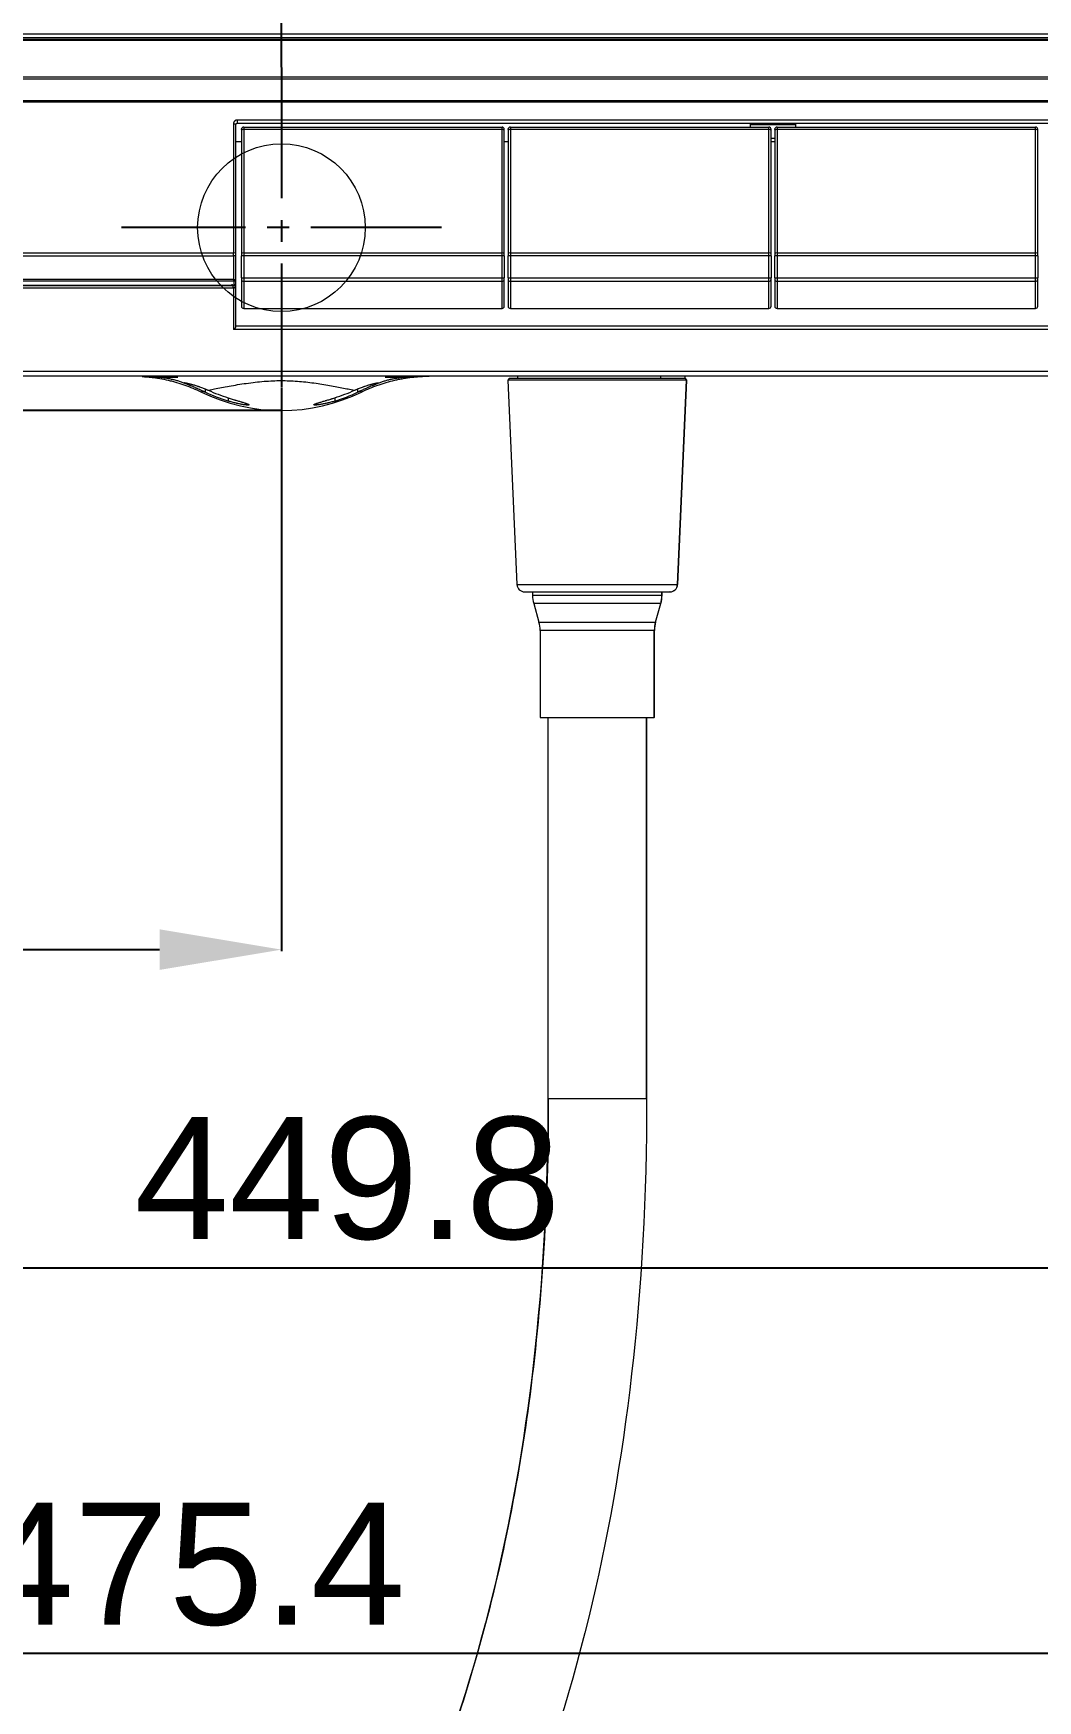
# Model space of a CAD drawing. Header units: millimetres. Extents: x -6909 to -4533, y -2578 to 782.
# Drawn here: x -6059.5 to -5927.7, y -1563 to -1344.2 of the extents above; entities that cross this region are included whole.
import ezdxf

# ---------------------------------------------------------------- set-up
doc = ezdxf.new("R2010")
doc.units = ezdxf.units.MM
doc.linetypes.add('CENTER2', pattern=[28.575, 19.05, -3.175, 3.175, -3.175])
doc.linetypes.add('HIDDENX2', pattern=[19.05, 12.7, -6.35])
doc.layers.add('FORM', color=7, linetype='Continuous')
doc.layers.add('HIDDEN', color=8, linetype='HIDDENX2')
doc.styles.get("Standard").update_dxf_attribs({"font": 'arial.ttf'})
doc.dimstyles.get("Standard").update_dxf_attribs({"dimtxt": 16, "dimasz": 16, "dimexe": 0.18, "dimexo": 0.0625, "dimgap": 3.5, "dimtad": 0, "dimdec": 1, "dimdsep": 46, "dimtxsty": 'Standard', "dimcen": 0.09, "dimclrd": 3, "dimclre": 3, "dimclrt": 3, "dimadec": 0, "dimazin": 0, "dimtfac": 1, "dimtdec": 1, "dimtofl": 0, "dimtmove": 0, "dimatfit": 3, "dimfxl": 1, "dimtolj": 1, "dimtzin": 0, "dimarcsym": 0})

# ---------------------------------------------------------------- blocks, each defined once
blk = doc.blocks.new('*D147')
at = {"color": 3, "lineweight": -2, "transparency": 16777216}
for p, q in [((-6026.91, -1297.06), (-6221.05, -1297.06)), ((-6026.91, -1348.62), (-6026.91, -1296.88)), ((-5892.91, -1297.06), (-6010.91, -1297.06)), ((-5876.91, -1348.62), (-5876.91, -1296.88))]:
    blk.add_line(p, q, dxfattribs=at)
at = {"color": 3, "lineweight": 18, "transparency": 16777216}
for points in [[(-6010.91, -1294.39), (-6010.91, -1299.72), (-6026.91, -1297.06)], [(-5892.91, -1294.39), (-5892.91, -1299.72), (-5876.91, -1297.06)]]:
    blk.add_solid(points, dxfattribs=at)
at = {"layer": 'Defpoints', "color": 0, "lineweight": 18, "transparency": 16777216}
for p in [(-5876.91, -1297.06), (-6026.91, -1348.68), (-5876.91, -1348.68)]:
    blk.add_point(p, dxfattribs=at)
at = {"color": 3, "lineweight": 18, "transparency": 16777216, "insert": (-6131.98, -1284.65), "char_height": 16, "attachment_point": 5}
blk.add_mtext('\\A1;{\\fGulim|b0|i0|c129|p50;배관} {\\fGulim|b0|i0|c129|p50;거리 }150%%P10', dxfattribs=at)
blk = doc.blocks.new('*D149')
at = {"color": 3, "lineweight": -2, "transparency": 16777216}
for p, q in [((-6187.41, -1340.75), (-6187.41, -1556.94)), ((-5712.01, -1367.11), (-5712.01, -1556.94)), ((-6171.41, -1556.76), (-5728.01, -1556.76))]:
    blk.add_line(p, q, dxfattribs=at)
at = {"color": 3, "lineweight": 18, "transparency": 16777216}
for points in [[(-6171.41, -1554.09), (-6171.41, -1559.42), (-6187.41, -1556.76)], [(-5728.01, -1554.09), (-5728.01, -1559.42), (-5712.01, -1556.76)]]:
    blk.add_solid(points, dxfattribs=at)
at = {"layer": 'Defpoints', "color": 0, "lineweight": 18, "transparency": 16777216}
for p in [(-6187.41, -1340.68), (-5712.01, -1367.05), (-5712.01, -1556.76)]:
    blk.add_point(p, dxfattribs=at)
at = {"color": 3, "lineweight": 18, "transparency": 16777216, "insert": (-6038.61, -1545.12), "char_height": 16, "attachment_point": 5}
blk.add_mtext('\\A1;475.4', dxfattribs=at)
blk = doc.blocks.new('*D150')
at = {"color": 3, "lineweight": -2, "transparency": 16777216}
for p, q in [((-6187.41, -1343.75), (-6187.41, -1506.35)), ((-5737.64, -1388.22), (-5737.64, -1506.35)), ((-6171.41, -1506.17), (-5753.64, -1506.17))]:
    blk.add_line(p, q, dxfattribs=at)
at = {"color": 3, "lineweight": 18, "transparency": 16777216}
for points in [[(-6171.41, -1503.5), (-6171.41, -1508.84), (-6187.41, -1506.17)], [(-5753.64, -1503.5), (-5753.64, -1508.84), (-5737.64, -1506.17)]]:
    blk.add_solid(points, dxfattribs=at)
at = {"layer": 'Defpoints', "color": 0, "lineweight": 18, "transparency": 16777216}
for p in [(-6187.41, -1343.68), (-5737.64, -1388.16), (-5737.64, -1506.17)]:
    blk.add_point(p, dxfattribs=at)
at = {"color": 3, "lineweight": 18, "transparency": 16777216, "insert": (-6018.25, -1494.5), "char_height": 16, "attachment_point": 5}
blk.add_mtext('\\A1;449.8', dxfattribs=at)
blk = doc.blocks.new('*D151')
at = {"color": 3, "lineweight": -2, "transparency": 16777216}
for p, q in [((-6187.41, -1344.45), (-6187.41, -1464.61)), ((-6026.91, -1390.75), (-6026.91, -1464.61)), ((-6171.41, -1464.43), (-6042.91, -1464.43))]:
    blk.add_line(p, q, dxfattribs=at)
at = {"color": 3, "lineweight": 18, "transparency": 16777216}
for points in [[(-6171.41, -1461.76), (-6171.41, -1467.09), (-6187.41, -1464.43)], [(-6042.91, -1461.76), (-6042.91, -1467.09), (-6026.91, -1464.43)]]:
    blk.add_solid(points, dxfattribs=at)
at = {"layer": 'Defpoints', "color": 0, "lineweight": 18, "transparency": 16777216}
for p in [(-6187.41, -1344.39), (-6026.91, -1390.68), (-6026.91, -1464.43)]:
    blk.add_point(p, dxfattribs=at)
at = {"color": 3, "lineweight": 18, "transparency": 16777216, "insert": (-6107.16, -1452.76), "char_height": 16, "attachment_point": 5}
blk.add_mtext('\\A1;160.5', dxfattribs=at)
blk = doc.blocks.new('*D157')
at = {"color": 3, "lineweight": -2, "transparency": 16777216}
for p, q in [((-5976.48, -235.18), (-6282.57, -235.18)), ((-6282.39, -251.18), (-6282.39, -778.42)), ((-6282.39, -1377.68), (-6282.39, -850.45)), ((-6026.98, -1393.68), (-6282.57, -1393.68))]:
    blk.add_line(p, q, dxfattribs=at)
at = {"color": 3, "lineweight": 18, "transparency": 16777216}
for points in [[(-6285.06, -251.18), (-6279.72, -251.18), (-6282.39, -235.18)], [(-6285.06, -1377.68), (-6279.72, -1377.68), (-6282.39, -1393.68)]]:
    blk.add_solid(points, dxfattribs=at)
at = {"layer": 'Defpoints', "color": 0, "lineweight": 18, "transparency": 16777216}
for p in [(-6282.39, -235.18), (-5976.41, -235.18), (-6026.91, -1393.68)]:
    blk.add_point(p, dxfattribs=at)
at = {"color": 3, "lineweight": 18, "transparency": 16777216, "insert": (-6282.39, -814.43), "char_height": 16, "attachment_point": 5, "rotation": 90}
blk.add_mtext('\\A1;1158.5', dxfattribs=at)

msp = doc.modelspace()

# ---------------------------------------------------------------- linework, layer by layer
at = {"linetype": 'Continuous', "lineweight": 13}
for p, q in [((-5752.45, -1344.3), (-6172.38, -1344.3)), ((-6172.38, -1344.75), (-5752.45, -1344.75)), ((-6172.38, -1344.98), (-5752.45, -1344.98)), ((-5752.45, -1345.12), (-6172.37, -1345.12)), ((-5752.47, -1349.92), (-6172.35, -1349.92)), ((-6172.33, -1350.16), (-5752.5, -1350.16)), ((-6171.76, -1353.16), (-5753.07, -1353.16)), ((-6033.21, -1356.07), (-6033.21, -1373)), ((-5892.11, -1355.57), (-6032.71, -1355.57)), ((-6031.86, -1356.5), (-6031.86, -1356.79)), ((-5997.96, -1356.79), (-5997.96, -1356.48)), ((-5996.86, -1356.5), (-5996.86, -1356.79)), ((-5962.96, -1356.79), (-5962.96, -1356.48)), ((-5961.86, -1356.5), (-5961.86, -1356.79)), ((-5927.96, -1356.79), (-5927.96, -1356.48)), ((-5997.96, -1356.79), (-6031.86, -1356.79)), ((-6031.86, -1356.79), (-6031.86, -1373)), ((-5997.96, -1373), (-5997.96, -1356.79)), ((-5962.96, -1356.79), (-5996.86, -1356.79)), ((-5996.86, -1356.79), (-5996.86, -1373)), ((-5962.96, -1373), (-5962.96, -1356.79)), ((-5927.96, -1356.79), (-5961.86, -1356.79)), ((-5961.86, -1356.79), (-5961.86, -1373)), ((-5927.96, -1373), (-5927.96, -1356.79)), ((-6172.5, -1373), (-6033.21, -1373)), ((-6172.5, -1373.39), (-6033.21, -1373.39)), ((-6033.21, -1373.39), (-6033.21, -1373)), ((-6032.91, -1373.39), (-6033.21, -1373.39)), ((-6033.21, -1373.39), (-6033.21, -1376.49)), ((-6031.86, -1373.39), (-6032.16, -1373.39)), ((-6031.86, -1373), (-5997.96, -1373)), ((-6031.86, -1373), (-6031.86, -1373.39)), ((-5997.96, -1373.39), (-6031.86, -1373.39)), ((-6031.86, -1373.39), (-6031.86, -1376.25)), ((-5997.96, -1373.39), (-5997.96, -1373)), ((-5997.66, -1373.39), (-5997.96, -1373.39)), ((-5997.96, -1376.25), (-5997.96, -1373.39)), ((-5996.86, -1373.39), (-5997.16, -1373.39)), ((-5996.86, -1373), (-5962.96, -1373)), ((-5996.86, -1373), (-5996.86, -1373.39)), ((-5962.96, -1373.39), (-5996.86, -1373.39)), ((-5996.86, -1373.39), (-5996.86, -1376.25)), ((-5962.96, -1373.39), (-5962.96, -1373)), ((-5962.66, -1373.39), (-5962.96, -1373.39)), ((-5962.96, -1376.25), (-5962.96, -1373.39)), ((-5961.86, -1373.39), (-5962.16, -1373.39)), ((-5961.86, -1373), (-5927.96, -1373)), ((-5961.86, -1373), (-5961.86, -1373.39)), ((-5927.96, -1373.39), (-5961.86, -1373.39)), ((-5961.86, -1373.39), (-5961.86, -1376.25)), ((-5927.96, -1373.39), (-5927.96, -1373)), ((-5927.66, -1373.39), (-5927.96, -1373.39)), ((-5927.96, -1376.25), (-5927.96, -1373.39)), ((-6032.16, -1376.25), (-6031.86, -1376.25)), ((-6031.86, -1376.25), (-5997.96, -1376.25)), ((-6031.86, -1376.25), (-6031.86, -1376.73)), ((-5997.96, -1376.25), (-5997.66, -1376.25)), ((-5997.96, -1376.73), (-5997.96, -1376.25)), ((-5997.16, -1376.25), (-5996.86, -1376.25)), ((-5996.86, -1376.25), (-5962.96, -1376.25)), ((-5996.86, -1376.25), (-5996.86, -1376.73)), ((-5962.96, -1376.25), (-5962.66, -1376.25)), ((-5962.96, -1376.73), (-5962.96, -1376.25)), ((-5962.16, -1376.25), (-5961.86, -1376.25)), ((-5961.86, -1376.25), (-5961.86, -1376.73)), ((-5961.86, -1376.25), (-5927.96, -1376.25)), ((-5927.96, -1376.25), (-5927.66, -1376.25)), ((-5927.96, -1376.73), (-5927.96, -1376.25)), ((-6033.21, -1376.49), (-6172.5, -1376.49)), ((-6172.5, -1376.68), (-6033.21, -1376.68)), ((-6033.11, -1377.28), (-6172.49, -1377.28)), ((-6033.21, -1376.49), (-6033.21, -1376.68)), ((-6033.21, -1377.61), (-6033.21, -1383.04)), ((-6033.11, -1377.28), (-6033.11, -1376.71)), ((-6033.11, -1377.29), (-6033.11, -1377.28)), ((-6031.86, -1376.73), (-6031.86, -1380.28)), ((-5997.96, -1376.73), (-6031.86, -1376.73)), ((-5997.96, -1380.28), (-5997.96, -1376.73)), ((-5996.86, -1376.73), (-5996.86, -1380.28)), ((-5962.96, -1376.73), (-5996.86, -1376.73)), ((-5962.96, -1380.28), (-5962.96, -1376.73)), ((-5961.86, -1376.73), (-5961.86, -1380.28)), ((-5927.96, -1376.73), (-5961.86, -1376.73)), ((-5927.96, -1380.28), (-5927.96, -1376.73)), ((-6031.86, -1380.29), (-6031.86, -1380.28)), ((-6031.86, -1380.28), (-5997.96, -1380.28)), ((-5997.96, -1380.28), (-5997.96, -1380.29)), ((-5996.86, -1380.29), (-5996.86, -1380.28)), ((-5996.86, -1380.28), (-5962.96, -1380.28)), ((-5962.96, -1380.28), (-5962.96, -1380.29)), ((-5961.86, -1380.29), (-5961.86, -1380.28)), ((-5961.86, -1380.28), (-5927.96, -1380.28)), ((-5927.96, -1380.28), (-5927.96, -1380.29)), ((-6032.91, -1382.55), (-5891.91, -1382.55)), ((-5891.61, -1383.04), (-6033.21, -1383.04)), ((-6158.77, -1388.53), (-5766.06, -1388.53)), ((-5977.1, -1389.48), (-5977.1, -1389.18)), ((-6016.91, -1390.85), (-6016.91, -1391.29)), ((-5974.95, -1416.53), (-5973.75, -1389.68)), ((-5973.94, -1389.48), (-5973.75, -1389.68)), ((-6033.91, -1392.02), (-6033.91, -1392.44)), ((-6019.91, -1392.02), (-6019.91, -1392.44)), ((-5996, -1416.53), (-5974.98, -1416.53)), ((-5976.98, -1417.92), (-5976.98, -1417.48)), ((-5974.98, -1416.53), (-5974.95, -1416.53)), ((-5974.91, -1416.53), (-5974.95, -1416.53)), ((-5993.96, -1417.92), (-5976.98, -1417.92)), ((-5977.17, -1419.02), (-5993.8, -1419.02)), ((-5977.83, -1421.45), (-5977.14, -1419.02)), ((-5977.14, -1419.02), (-5977.17, -1419.02)), ((-5977.14, -1419.02), (-5977.11, -1419.02)), ((-5976.96, -1417.92), (-5976.98, -1417.92)), ((-5993.11, -1421.45), (-5977.83, -1421.45)), ((-5977.83, -1421.45), (-5977.81, -1421.45)), ((-5977.8, -1421.45), (-5977.81, -1421.45)), ((-5977.98, -1422.54), (-5992.96, -1422.54)), ((-5977.96, -1422.54), (-5977.98, -1422.54)), ((-5977.98, -1433.98), (-5977.98, -1422.54)), ((-5977.96, -1422.54), (-5977.96, -1422.54)), ((-5978.98, -1483.98), (-5978.98, -1433.98))]:
    msp.add_line(p, q, dxfattribs=at)
at = {"linetype": 'Continuous', "lineweight": 18}
for p, q in [((-5752.45, -1345.01), (-6172.38, -1345.01)), ((-5753.07, -1353.04), (-6171.79, -1353.04)), ((-6032.91, -1373.11), (-6032.91, -1356.18)), ((-6032.71, -1355.98), (-5892.11, -1355.98)), ((-6031.86, -1356.48), (-5997.96, -1356.48)), ((-6031.86, -1356.48), (-6031.86, -1356.5)), ((-5996.86, -1356.48), (-5962.96, -1356.48)), ((-5996.86, -1356.48), (-5996.86, -1356.5)), ((-5965.36, -1356.48), (-5965.36, -1355.98)), ((-5959.46, -1356.18), (-5965.36, -1356.18)), ((-5961.86, -1356.48), (-5927.96, -1356.48)), ((-5961.86, -1356.48), (-5961.86, -1356.5)), ((-5959.46, -1355.98), (-5959.46, -1356.48)), ((-6032.16, -1358.4), (-6032.91, -1358.4)), ((-6032.16, -1356.78), (-6032.16, -1356.91)), ((-6032.16, -1356.91), (-6032.16, -1373.11)), ((-5997.66, -1356.91), (-5997.66, -1356.78)), ((-5997.66, -1373.11), (-5997.66, -1356.91)), ((-5997.16, -1358.4), (-5997.66, -1358.4)), ((-5997.16, -1356.78), (-5997.16, -1356.91)), ((-5997.16, -1356.91), (-5997.16, -1373.11)), ((-5962.66, -1356.91), (-5962.66, -1356.78)), ((-5962.66, -1373.11), (-5962.66, -1356.91)), ((-5962.66, -1357.93), (-5962.16, -1357.93)), ((-5962.16, -1358.4), (-5962.66, -1358.4)), ((-5962.16, -1356.78), (-5962.16, -1356.91)), ((-5962.16, -1356.91), (-5962.16, -1373.11)), ((-5927.66, -1356.91), (-5927.66, -1356.78)), ((-5927.66, -1373.11), (-5927.66, -1356.91)), ((-6032.91, -1373.39), (-6032.91, -1373.11)), ((-6032.91, -1376.51), (-6032.91, -1373.39)), ((-6032.16, -1373.11), (-6032.16, -1373.39)), ((-6032.16, -1376.25), (-6032.16, -1373.39)), ((-5997.66, -1373.39), (-5997.66, -1373.11)), ((-5997.66, -1373.39), (-5997.66, -1376.25)), ((-5997.16, -1373.11), (-5997.16, -1373.39)), ((-5997.16, -1376.25), (-5997.16, -1373.39)), ((-5962.66, -1373.39), (-5962.66, -1373.11)), ((-5962.66, -1373.39), (-5962.66, -1376.25)), ((-5962.16, -1373.11), (-5962.16, -1373.39)), ((-5962.16, -1376.25), (-5962.16, -1373.39)), ((-5927.66, -1373.39), (-5927.66, -1373.11)), ((-5927.66, -1373.39), (-5927.66, -1376.25)), ((-6032.91, -1377.08), (-6032.91, -1375.38)), ((-6032.16, -1376.25), (-6032.16, -1376.44)), ((-5997.66, -1376.44), (-5997.66, -1376.25)), ((-5997.16, -1376.25), (-5997.16, -1376.44)), ((-5962.66, -1376.44), (-5962.66, -1376.25)), ((-5962.16, -1376.25), (-5962.16, -1376.44)), ((-5927.66, -1376.44), (-5927.66, -1376.25)), ((-6172.71, -1377.29), (-6033.1, -1377.29)), ((-6172.49, -1377.6), (-6033.22, -1377.6)), ((-6032.91, -1377.08), (-6032.91, -1376.51)), ((-6032.91, -1377.09), (-6032.91, -1377.08)), ((-6032.91, -1377.32), (-6032.91, -1377.09)), ((-6032.91, -1377.32), (-6032.91, -1377.09)), ((-6032.91, -1382.63), (-6032.91, -1377.32)), ((-6032.16, -1376.44), (-6032.16, -1379.99)), ((-5997.66, -1379.99), (-5997.66, -1376.44)), ((-5997.16, -1376.44), (-5997.16, -1379.99)), ((-5962.66, -1379.99), (-5962.66, -1376.44)), ((-5962.16, -1376.44), (-5962.16, -1379.99)), ((-5927.66, -1379.99), (-5927.66, -1376.44)), ((-6031.86, -1380.29), (-5997.96, -1380.29)), ((-5996.86, -1380.29), (-5962.96, -1380.29)), ((-5961.86, -1380.29), (-5927.96, -1380.29)), ((-5766.99, -1389.18), (-6157.84, -1389.18)), ((-5995.91, -1389.18), (-5995.91, -1389.48)), ((-5973.91, -1389.48), (-5973.91, -1389.18)), ((-6036.93, -1390.85), (-6036.93, -1391.28)), ((-5997.01, -1389.48), (-5997.2, -1389.68)), ((-5973.75, -1389.68), (-5997.2, -1389.68)), ((-5997.2, -1389.68), (-5996, -1416.53)), ((-5973.94, -1389.48), (-5997.01, -1389.48)), ((-5974.91, -1416.53), (-5973.71, -1389.68)), ((-5973.94, -1389.48), (-5973.91, -1389.48)), ((-5973.71, -1389.68), (-5973.91, -1389.48)), ((-5973.71, -1389.68), (-5973.75, -1389.68)), ((-5995, -1417.48), (-5975.97, -1417.48)), ((-5993.96, -1417.48), (-5993.96, -1417.92)), ((-5976.96, -1417.92), (-5976.96, -1417.48)), ((-5975.97, -1417.48), (-5975.94, -1417.48)), ((-5975.91, -1417.48), (-5975.94, -1417.48)), ((-5993.8, -1419.02), (-5993.11, -1421.45)), ((-5977.8, -1421.45), (-5977.11, -1419.02)), ((-5992.96, -1422.54), (-5992.96, -1433.98)), ((-5977.96, -1433.98), (-5977.96, -1422.54)), ((-5992.96, -1433.98), (-5977.98, -1433.98)), ((-5991.96, -1433.98), (-5991.96, -1484.08)), ((-5978.96, -1484.08), (-5978.96, -1433.98)), ((-5977.96, -1433.98), (-5977.98, -1433.98))]:
    msp.add_line(p, q, dxfattribs=at)
for centre, radius, start, end in [((-6031.86, -1356.78), 0.3, 90, 180.0007), ((-5997.96, -1356.78), 0.3, 360, 90), ((-5996.86, -1356.78), 0.3, 90, 180.0007), ((-5962.96, -1356.78), 0.3, 360, 90), ((-5961.86, -1356.78), 0.3, 90, 180.0007), ((-5927.96, -1356.78), 0.3, 360, 90), ((-6033.11, -1377.09), 0.2, 270, 0), ((-6031.86, -1379.99), 0.3, 180, 270), ((-5997.96, -1379.99), 0.3, 270, 0), ((-5996.86, -1379.99), 0.3, 180, 270), ((-5962.96, -1379.99), 0.3, 270, 0), ((-5961.86, -1379.99), 0.3, 180, 270), ((-5927.96, -1379.99), 0.3, 270, 0), ((-6026.91, -1369.68), 24, 243.861, 296.1397), ((-6026.91, -1369.68), 23.4, 245.7731, 252.5956), ((-6026.91, -1369.68), 23.4, 287.4044, 294.2269), ((-6026.91, -1369.68), 23.81, 287.0994, 294.8373), ((-5995, -1416.48), 1, 182.5562, 270.0001), ((-5975.91, -1416.48), 1, 269.9999, 357.4438), ((-5989.96, -1417.92), 4, 180, 195.9454), ((-5980.96, -1417.92), 4, 344.0546, 0), ((-5996.96, -1422.54), 4, 0, 15.9453), ((-5973.96, -1422.54), 4, 164.0547, 180)]:
    msp.add_arc(centre, radius, start, end, dxfattribs=at)
at = {"linetype": 'Continuous', "lineweight": 13}
for centre, major_axis, ratio, start_param, end_param in [((-6031.86, -1356.91), (0.3, 0), 0.390731, 1.570796, 3.141593), ((-5997.96, -1356.91), (0.3, 0), 0.390731, 6.283172, 7.853982), ((-5996.86, -1356.91), (0.3, 0), 0.390731, 1.570796, 3.141593), ((-5962.96, -1356.91), (0.3, 0), 0.390731, 6.283172, 7.853982), ((-5961.86, -1356.91), (0.3, 0), 0.390731, 1.570796, 3.141593), ((-5927.96, -1356.91), (0.3, 0), 0.390731, 6.283172, 7.853982), ((-6033.21, -1373.11), (-0.3, 0), 0.390731, 3.141593, 4.712389), ((-6031.86, -1373.11), (-0.3, 0), 0.390731, 4.712389, 6.283185), ((-5997.96, -1373.11), (-0.3, 0), 0.390731, 3.141593, 4.712389), ((-5996.86, -1373.11), (-0.3, 0), 0.390731, 4.712389, 6.283185), ((-5962.96, -1373.11), (-0.3, 0), 0.390731, 3.141593, 4.712389), ((-5961.86, -1373.11), (-0.3, 0), 0.390731, 4.712389, 6.283185), ((-5927.96, -1373.11), (-0.3, 0), 0.390731, 3.141593, 4.712389), ((-6033.11, -1376.51), (0.2, 0), 0.965926, 4.712389, 6.283185), ((-6033.11, -1377.08), (-0.2, 0), 0.965926, 1.570796, 3.141593), ((-6031.86, -1376.44), (0.3, 0), 0.965926, 3.141593, 4.712389), ((-5997.96, -1376.44), (0.3, 0), 0.965926, 4.712389, 6.283185), ((-5996.86, -1376.44), (0.3, 0), 0.965926, 3.141593, 4.712389), ((-5962.96, -1376.44), (0.3, 0), 0.965926, 4.712389, 6.283185), ((-5961.86, -1376.44), (0.3, 0), 0.965926, 3.141593, 4.712389), ((-5927.96, -1376.44), (0.3, 0), 0.965926, 4.712389, 6.283185), ((-6031.86, -1379.99), (-0.3, 0), 0.965926, 0, 1.570796), ((-5997.96, -1379.99), (-0.3, 0), 0.965926, 1.570796, 3.141593), ((-5996.86, -1379.99), (-0.3, 0), 0.965926, 0, 1.570796), ((-5962.96, -1379.99), (-0.3, 0), 0.965926, 1.570796, 3.141593), ((-5961.86, -1379.99), (-0.3, 0), 0.965926, 0, 1.570796), ((-5927.96, -1379.99), (-0.3, 0), 0.965926, 1.570796, 3.141593), ((-5975.94, -1416.48), (0, -1), 0.996917, 6.283183, 7.809368), ((-5980.97, -1417.92), (0, -4), 0.996917, 1.292497, 1.570796), ((-5973.99, -1422.54), (0, 4), 0.996917, 1.292498, 1.570796)]:
    msp.add_ellipse(centre, major_axis=major_axis, ratio=ratio, start_param=start_param, end_param=end_param, dxfattribs=at)
at = {"linetype": 'Continuous', "lineweight": 18}
msp.add_ellipse((-6033.21, -1377.32), major_axis=(0.3, 0), ratio=0.965926, start_param=4.712488, end_param=6.283184, dxfattribs=at)
for points, knots in [([(-5978.98, -1483.98), (-5978.98, -1509.48), (-5984.66, -1556.52), (-6007.5, -1610.94), (-6042.24, -1651.8), (-6075.73, -1673.63), (-6102.83, -1685.67), (-6121.93, -1692.14), (-6140.84, -1696.87), (-6164.9, -1700.4), (-6193.34, -1699.47), (-6218.28, -1691.28), (-6236.86, -1680.08), (-6250.01, -1669.17), (-6262.49, -1655.54), (-6277.57, -1634.38), (-6293.93, -1601.51), (-6307.82, -1556.39), (-6317.7, -1505.18), (-6326.51, -1430.36), (-6328.89, -1362.04), (-6328.89, -1310.98)], [0, 0, 0, 0, 0.049387, 0.102889, 0.156391, 0.214352, 0.240033, 0.267854, 0.295675, 0.325814, 0.383775, 0.446566, 0.478456, 0.513003, 0.54755, 0.584977, 0.65695, 0.734922, 0.795996, 0.862159, 1, 1, 1, 1]), ([(-5991.94, -1483.98), (-5991.94, -1508.55), (-5997.42, -1553.4), (-6018.79, -1604.12), (-6050.87, -1641.85), (-6082.04, -1662.21), (-6107.51, -1673.53), (-6125.61, -1679.66), (-6143.4, -1684.11), (-6165.65, -1687.35), (-6191.2, -1686.46), (-6212.98, -1679.29), (-6229.3, -1669.46), (-6241.02, -1659.75), (-6252.35, -1647.38), (-6266.3, -1627.83), (-6281.78, -1596.85), (-6295.21, -1553.31), (-6304.87, -1503.26), (-6313.56, -1429.56), (-6315.93, -1361.77), (-6315.93, -1310.98)], [0, 0, 0, 0, 0.049387, 0.102889, 0.156391, 0.214352, 0.240033, 0.267854, 0.295675, 0.325814, 0.383775, 0.446566, 0.478456, 0.513003, 0.54755, 0.584977, 0.65695, 0.734922, 0.795996, 0.862159, 1, 1, 1, 1]), ([(-6032.71, -1355.57), (-6032.72, -1355.57), (-6032.73, -1355.57), (-6032.76, -1355.57), (-6032.79, -1355.57), (-6032.82, -1355.58), (-6032.85, -1355.58), (-6032.88, -1355.59), (-6032.9, -1355.6), (-6032.92, -1355.61), (-6032.95, -1355.62), (-6032.98, -1355.64), (-6033.01, -1355.66), (-6033.02, -1355.67), (-6033.04, -1355.68), (-6033.05, -1355.69), (-6033.05, -1355.7), (-6033.06, -1355.7), (-6033.06, -1355.71), (-6033.07, -1355.71), (-6033.07, -1355.72), (-6033.08, -1355.72), (-6033.08, -1355.73), (-6033.09, -1355.73), (-6033.09, -1355.74), (-6033.1, -1355.75), (-6033.1, -1355.75), (-6033.11, -1355.76), (-6033.11, -1355.77), (-6033.12, -1355.77), (-6033.12, -1355.78), (-6033.13, -1355.79), (-6033.13, -1355.8), (-6033.14, -1355.81), (-6033.14, -1355.81), (-6033.15, -1355.82), (-6033.15, -1355.83), (-6033.16, -1355.84), (-6033.16, -1355.85), (-6033.17, -1355.86), (-6033.18, -1355.88), (-6033.19, -1355.91), (-6033.2, -1355.95), (-6033.21, -1355.99), (-6033.21, -1356.02), (-6033.21, -1356.04), (-6033.21, -1356.06), (-6033.21, -1356.07)], [0, 0, 0, 0, 0.016445, 0.045508, 0.087249, 0.141781, 0.173555, 0.202828, 0.229573, 0.253769, 0.302382, 0.358184, 0.387779, 0.413029, 0.433988, 0.450696, 0.463179, 0.471454, 0.475532, 0.484905, 0.494502, 0.504321, 0.514363, 0.524626, 0.535109, 0.545813, 0.556737, 0.567881, 0.579244, 0.590825, 0.602625, 0.614641, 0.626875, 0.639324, 0.651988, 0.664868, 0.677963, 0.691272, 0.704796, 0.718534, 0.732487, 0.79396, 0.848611, 0.896533, 0.937735, 0.972222, 1, 1, 1, 1]), ([(-6032.91, -1356.18), (-6032.91, -1356.17), (-6032.92, -1356.15), (-6032.95, -1356.13), (-6032.97, -1356.11), (-6033.03, -1356.09), (-6033.06, -1356.08), (-6033.14, -1356.07), (-6033.18, -1356.07), (-6033.21, -1356.07)], [0, 0, 0, 0, 0.25, 0.25, 0.5, 0.5, 0.75, 0.75, 1, 1, 1, 1]), ([(-6032.91, -1356.18), (-6032.91, -1356.17), (-6032.91, -1356.14), (-6032.9, -1356.1), (-6032.87, -1356.06), (-6032.85, -1356.03), (-6032.82, -1356.01), (-6032.79, -1356), (-6032.75, -1355.99), (-6032.73, -1355.98), (-6032.71, -1355.98)], [0, 0, 0, 0, 0.15875, 0.304806, 0.438493, 0.560834, 0.674109, 0.781751, 0.888333, 1, 1, 1, 1]), ([(-6032.71, -1355.57), (-6032.71, -1355.59), (-6032.71, -1355.61), (-6032.71, -1355.66), (-6032.71, -1355.69), (-6032.71, -1355.74), (-6032.71, -1355.76), (-6032.71, -1355.81), (-6032.71, -1355.83), (-6032.71, -1355.87), (-6032.71, -1355.89), (-6032.71, -1355.92), (-6032.71, -1355.94), (-6032.71, -1355.96), (-6032.71, -1355.97), (-6032.71, -1355.98), (-6032.71, -1355.98), (-6032.71, -1355.98)], [0, 0, 0, 0, 0.125, 0.125, 0.25, 0.25, 0.375, 0.375, 0.5, 0.5, 0.625, 0.625, 0.75, 0.75, 0.875, 0.875, 1, 1, 1, 1]), ([(-6032.16, -1356.79), (-6032.16, -1356.78), (-6032.16, -1356.75), (-6032.15, -1356.72), (-6032.12, -1356.71), (-6032.09, -1356.72), (-6032.08, -1356.72)], [0, 0, 0, 0, 0.214485, 0.454344, 0.717703, 1, 1, 1, 1]), ([(-5997.69, -1356.87), (-5997.68, -1356.86), (-5997.68, -1356.84), (-5997.67, -1356.82), (-5997.67, -1356.82), (-5997.67, -1356.82), (-5997.66, -1356.82)], [0, 0, 0, 0, 0.325103, 0.633241, 0.921008, 1, 1, 1, 1]), ([(-5997.16, -1356.79), (-5997.16, -1356.78), (-5997.16, -1356.75), (-5997.15, -1356.72), (-5997.12, -1356.71), (-5997.09, -1356.72), (-5997.08, -1356.72)], [0, 0, 0, 0, 0.214485, 0.454344, 0.717703, 1, 1, 1, 1]), ([(-5962.69, -1356.87), (-5962.68, -1356.86), (-5962.68, -1356.84), (-5962.67, -1356.82), (-5962.67, -1356.82), (-5962.67, -1356.82), (-5962.66, -1356.82)], [0, 0, 0, 0, 0.325103, 0.633241, 0.921008, 1, 1, 1, 1]), ([(-5962.16, -1356.79), (-5962.16, -1356.78), (-5962.16, -1356.75), (-5962.15, -1356.72), (-5962.12, -1356.71), (-5962.09, -1356.72), (-5962.08, -1356.72)], [0, 0, 0, 0, 0.214485, 0.454344, 0.717703, 1, 1, 1, 1]), ([(-5927.69, -1356.87), (-5927.68, -1356.86), (-5927.68, -1356.84), (-5927.67, -1356.82), (-5927.67, -1356.82), (-5927.67, -1356.82), (-5927.66, -1356.82)], [0, 0, 0, 0, 0.325103, 0.633241, 0.921008, 1, 1, 1, 1]), ([(-6033.41, -1377.11), (-6033.41, -1377.12), (-6033.41, -1377.13), (-6033.41, -1377.14), (-6033.4, -1377.15), (-6033.4, -1377.16), (-6033.39, -1377.17), (-6033.39, -1377.18), (-6033.38, -1377.19), (-6033.38, -1377.2), (-6033.38, -1377.21), (-6033.37, -1377.22), (-6033.37, -1377.23), (-6033.36, -1377.24), (-6033.36, -1377.25), (-6033.36, -1377.26), (-6033.35, -1377.27), (-6033.35, -1377.28), (-6033.35, -1377.29), (-6033.34, -1377.3), (-6033.34, -1377.31), (-6033.34, -1377.32), (-6033.33, -1377.33), (-6033.33, -1377.34), (-6033.33, -1377.34), (-6033.32, -1377.35), (-6033.32, -1377.36), (-6033.32, -1377.37), (-6033.31, -1377.38), (-6033.31, -1377.39), (-6033.31, -1377.39), (-6033.31, -1377.4), (-6033.3, -1377.41), (-6033.3, -1377.42), (-6033.3, -1377.42), (-6033.29, -1377.43), (-6033.29, -1377.44), (-6033.29, -1377.44), (-6033.29, -1377.45), (-6033.28, -1377.46), (-6033.28, -1377.46), (-6033.28, -1377.47), (-6033.28, -1377.47), (-6033.27, -1377.48), (-6033.27, -1377.49), (-6033.27, -1377.49), (-6033.27, -1377.5), (-6033.26, -1377.5), (-6033.26, -1377.51), (-6033.26, -1377.51), (-6033.26, -1377.52), (-6033.26, -1377.52), (-6033.25, -1377.53), (-6033.25, -1377.53), (-6033.25, -1377.53), (-6033.25, -1377.54), (-6033.25, -1377.54), (-6033.24, -1377.55), (-6033.24, -1377.55), (-6033.24, -1377.55), (-6033.24, -1377.56), (-6033.24, -1377.56), (-6033.24, -1377.56), (-6033.23, -1377.57), (-6033.23, -1377.57), (-6033.23, -1377.57), (-6033.23, -1377.58), (-6033.23, -1377.58), (-6033.23, -1377.58), (-6033.23, -1377.58), (-6033.23, -1377.59), (-6033.23, -1377.59), (-6033.22, -1377.59), (-6033.22, -1377.59), (-6033.22, -1377.59), (-6033.22, -1377.6), (-6033.22, -1377.6), (-6033.22, -1377.6)], [0, 0, 0, 0, 0.017162, 0.034239, 0.051231, 0.06814, 0.084965, 0.101708, 0.118368, 0.134944, 0.151437, 0.167845, 0.184164, 0.200391, 0.216523, 0.232557, 0.24849, 0.264321, 0.280045, 0.295661, 0.311168, 0.326562, 0.341843, 0.357009, 0.37206, 0.386994, 0.40181, 0.416508, 0.431088, 0.445549, 0.45989, 0.474112, 0.488214, 0.502196, 0.516059, 0.529804, 0.54343, 0.55694, 0.570334, 0.583613, 0.596777, 0.609826, 0.622761, 0.635582, 0.648292, 0.66089, 0.673378, 0.685759, 0.698033, 0.710202, 0.722266, 0.734225, 0.74608, 0.757829, 0.769475, 0.781017, 0.792457, 0.803796, 0.815036, 0.826178, 0.837224, 0.848176, 0.859033, 0.869791, 0.880447, 0.891001, 0.90145, 0.911792, 0.922026, 0.932153, 0.94217, 0.952079, 0.961878, 0.97157, 0.981153, 0.99063, 1, 1, 1, 1]), ([(-6032.93, -1377.31), (-6032.93, -1377.32), (-6032.94, -1377.34), (-6032.94, -1377.38), (-6032.95, -1377.39), (-6032.97, -1377.43), (-6032.97, -1377.45), (-6033, -1377.48), (-6033.01, -1377.49), (-6033.04, -1377.52), (-6033.05, -1377.53), (-6033.09, -1377.56), (-6033.1, -1377.56), (-6033.14, -1377.58), (-6033.15, -1377.59), (-6033.19, -1377.59), (-6033.2, -1377.6), (-6033.22, -1377.6)], [0, 0, 0, 0, 0.125, 0.125, 0.25, 0.25, 0.375, 0.375, 0.5, 0.5, 0.625, 0.625, 0.75, 0.75, 0.875, 0.875, 1, 1, 1, 1]), ([(-6033.22, -1377.6), (-6033.22, -1377.6), (-6033.22, -1377.6), (-6033.21, -1377.61), (-6033.21, -1377.61), (-6033.21, -1377.61)], [0, 0, 0, 0, 0.000239, 0.89915, 1, 1, 1, 1]), ([(-6033.21, -1376.49), (-6033.18, -1376.49), (-6033.14, -1376.49), (-6033.06, -1376.5), (-6033.03, -1376.5), (-6032.97, -1376.5), (-6032.95, -1376.5), (-6032.92, -1376.51), (-6032.91, -1376.51), (-6032.91, -1376.51)], [0, 0, 0, 0, 0.25, 0.25, 0.5, 0.5, 0.75, 0.75, 1, 1, 1, 1]), ([(-6032.91, -1382.63), (-6032.91, -1382.66), (-6032.92, -1382.68), (-6032.93, -1382.72), (-6032.93, -1382.73), (-6032.94, -1382.76), (-6032.94, -1382.77), (-6032.96, -1382.8), (-6032.97, -1382.83), (-6032.99, -1382.86), (-6032.99, -1382.87), (-6033.01, -1382.88), (-6033.01, -1382.89), (-6033.04, -1382.92), (-6033.05, -1382.93), (-6033.07, -1382.96), (-6033.08, -1382.96), (-6033.1, -1382.97), (-6033.11, -1382.98), (-6033.13, -1383), (-6033.15, -1383.01), (-6033.17, -1383.02), (-6033.18, -1383.03), (-6033.2, -1383.03), (-6033.21, -1383.03), (-6033.21, -1383.04), (-6033.21, -1383.04)], [0, 0, 0, 0, 0.125, 0.125, 0.1875, 0.1875, 0.25, 0.25, 0.375, 0.375, 0.4375, 0.4375, 0.5, 0.5, 0.625, 0.625, 0.6875, 0.6875, 0.75, 0.75, 0.875, 0.875, 0.9375, 0.96875, 0.96875, 1, 1, 1, 1]), ([(-6045.11, -1389.22), (-6044.74, -1389.24), (-6044.38, -1389.27), (-6043.83, -1389.34), (-6043.64, -1389.36), (-6043.27, -1389.41), (-6043.08, -1389.44), (-6042.52, -1389.54), (-6042.14, -1389.62), (-6041.59, -1389.75), (-6041.4, -1389.79), (-6041.13, -1389.86), (-6041.03, -1389.89), (-6040.85, -1389.94), (-6040.39, -1390.07), (-6039.58, -1390.33), (-6038.52, -1390.75), (-6037.83, -1391.06), (-6037.49, -1391.23)], [0, 0, 0, 0, 0.137234, 0.137234, 0.209131, 0.209131, 0.281028, 0.281028, 0.424823, 0.424823, 0.49672, 0.49672, 0.532668, 0.532668, 0.568617, 0.712411, 0.856206, 1, 1, 1, 1]), ([(-6016.34, -1391.23), (-6016, -1391.06), (-6015.31, -1390.75), (-6014.6, -1390.47), (-6014.06, -1390.28), (-6013.88, -1390.22), (-6013.52, -1390.1), (-6013.34, -1390.04), (-6012.79, -1389.88), (-6012.42, -1389.79), (-6011.86, -1389.66), (-6011.68, -1389.62), (-6011.4, -1389.56), (-6011.31, -1389.54), (-6011.12, -1389.51), (-6010.65, -1389.42), (-6009.8, -1389.3), (-6008.67, -1389.21), (-6007.91, -1389.18), (-6007.53, -1389.18)], [0, 0, 0, 0, 0.125, 0.25, 0.25, 0.3125, 0.3125, 0.375, 0.375, 0.5, 0.5, 0.5625, 0.5625, 0.59375, 0.59375, 0.625, 0.75, 0.875, 1, 1, 1, 1]), ([(-6037.18, -1391.16), (-6037.34, -1391.09), (-6037.5, -1391.01), (-6037.74, -1390.9), (-6037.82, -1390.86), (-6037.93, -1390.81), (-6037.99, -1390.79), (-6038.05, -1390.76), (-6038.09, -1390.74), (-6038.11, -1390.74), (-6038.28, -1390.66), (-6038.42, -1390.6), (-6038.63, -1390.51), (-6038.69, -1390.48), (-6038.79, -1390.44), (-6038.84, -1390.43), (-6038.88, -1390.41), (-6038.91, -1390.39), (-6038.93, -1390.39), (-6039, -1390.36), (-6039.11, -1390.31), (-6039.21, -1390.27), (-6039.3, -1390.23), (-6039.35, -1390.21), (-6039.4, -1390.19), (-6039.42, -1390.18), (-6039.45, -1390.17), (-6039.46, -1390.17), (-6039.47, -1390.16), (-6039.52, -1390.14), (-6039.58, -1390.11), (-6039.61, -1390.09), (-6039.64, -1390.08), (-6039.65, -1390.07), (-6039.66, -1390.06), (-6039.66, -1390.06), (-6039.66, -1390.05), (-6039.66, -1390.05), (-6039.66, -1390.04), (-6039.64, -1390.04), (-6039.61, -1390.04), (-6039.59, -1390.04), (-6039.58, -1390.04), (-6039.57, -1390.04), (-6039.56, -1390.04), (-6039.54, -1390.05), (-6039.53, -1390.05), (-6039.49, -1390.05), (-6039.42, -1390.06), (-6039.34, -1390.08), (-6039.27, -1390.09), (-6039.25, -1390.1), (-6039.21, -1390.11), (-6039.2, -1390.11), (-6039.17, -1390.12), (-6039.11, -1390.13), (-6038.98, -1390.16), (-6038.86, -1390.19), (-6038.76, -1390.22), (-6038.73, -1390.23), (-6038.66, -1390.24), (-6038.62, -1390.25), (-6038.52, -1390.28), (-6038.45, -1390.3), (-6038.3, -1390.35), (-6038.15, -1390.4), (-6037.99, -1390.45), (-6037.89, -1390.48), (-6037.87, -1390.49), (-6037.83, -1390.5), (-6037.81, -1390.51), (-6037.74, -1390.53), (-6037.7, -1390.55), (-6037.58, -1390.59), (-6037.5, -1390.62), (-6037.25, -1390.71), (-6037.08, -1390.78), (-6036.91, -1390.85)], [0, 0, 0, 0, 0.0625, 0.0625, 0.09375, 0.09375, 0.109375, 0.117188, 0.117188, 0.125, 0.125, 0.1875, 0.1875, 0.21875, 0.21875, 0.234375, 0.242188, 0.242188, 0.25, 0.25, 0.28125, 0.3125, 0.3125, 0.34375, 0.34375, 0.359375, 0.359375, 0.367187, 0.367187, 0.375, 0.40625, 0.4375, 0.4375, 0.46875, 0.46875, 0.484375, 0.484375, 0.5, 0.5, 0.53125, 0.5625, 0.5625, 0.570312, 0.570312, 0.578125, 0.578125, 0.59375, 0.59375, 0.625, 0.65625, 0.65625, 0.671875, 0.671875, 0.679687, 0.679687, 0.6875, 0.71875, 0.75, 0.75, 0.765625, 0.765625, 0.78125, 0.78125, 0.8125, 0.8125, 0.84375, 0.875, 0.875, 0.882812, 0.882812, 0.890625, 0.890625, 0.90625, 0.90625, 0.9375, 0.9375, 1, 1, 1, 1]), ([(-6037.49, -1391.23), (-6037.49, -1391.23), (-6037.45, -1391.22), (-6037.32, -1391.19), (-6037.18, -1391.16)], [0, 0, 0, 0, 0.320069, 1, 1, 1, 1]), ([(-6016.91, -1390.85), (-6016.75, -1390.78), (-6016.58, -1390.71), (-6016.33, -1390.62), (-6016.25, -1390.59), (-6016.13, -1390.55), (-6016.09, -1390.53), (-6016, -1390.5), (-6015.96, -1390.49), (-6015.84, -1390.45), (-6015.68, -1390.4), (-6015.53, -1390.35), (-6015.38, -1390.3), (-6015.31, -1390.28), (-6015.23, -1390.26), (-6015.21, -1390.25), (-6015.17, -1390.24), (-6015.16, -1390.24), (-6015.1, -1390.23), (-6015.07, -1390.22), (-6014.97, -1390.19), (-6014.85, -1390.16), (-6014.74, -1390.13), (-6014.66, -1390.12), (-6014.62, -1390.11), (-6014.59, -1390.1), (-6014.56, -1390.09), (-6014.55, -1390.09), (-6014.49, -1390.08), (-6014.41, -1390.06), (-6014.31, -1390.05), (-6014.26, -1390.04), (-6014.23, -1390.04), (-6014.23, -1390.04), (-6014.22, -1390.04), (-6014.22, -1390.04), (-6014.2, -1390.04), (-6014.2, -1390.04), (-6014.18, -1390.04), (-6014.16, -1390.05), (-6014.16, -1390.05), (-6014.17, -1390.06), (-6014.18, -1390.07), (-6014.18, -1390.07), (-6014.19, -1390.08), (-6014.19, -1390.08), (-6014.21, -1390.09), (-6014.25, -1390.11), (-6014.3, -1390.14), (-6014.35, -1390.16), (-6014.38, -1390.17), (-6014.4, -1390.18), (-6014.42, -1390.19), (-6014.43, -1390.19), (-6014.48, -1390.21), (-6014.52, -1390.23), (-6014.61, -1390.27), (-6014.71, -1390.31), (-6014.82, -1390.36), (-6014.91, -1390.39), (-6014.94, -1390.4), (-6015.01, -1390.43), (-6015.04, -1390.44), (-6015.13, -1390.48), (-6015.27, -1390.54), (-6015.41, -1390.6), (-6015.51, -1390.65), (-6015.55, -1390.66), (-6015.63, -1390.69), (-6015.66, -1390.71), (-6015.85, -1390.79), (-6016.01, -1390.86), (-6016.25, -1390.97), (-6016.33, -1391.01), (-6016.45, -1391.07), (-6016.49, -1391.09), (-6016.57, -1391.13), (-6016.61, -1391.14), (-6016.65, -1391.16)], [0, 0, 0, 0, 0.0625, 0.0625, 0.09375, 0.09375, 0.109375, 0.109375, 0.125, 0.125, 0.15625, 0.1875, 0.1875, 0.21875, 0.21875, 0.226562, 0.226562, 0.234375, 0.234375, 0.25, 0.25, 0.28125, 0.3125, 0.3125, 0.328125, 0.335937, 0.335937, 0.34375, 0.34375, 0.375, 0.40625, 0.4375, 0.4375, 0.445312, 0.445312, 0.453125, 0.453125, 0.46875, 0.46875, 0.5, 0.53125, 0.53125, 0.546875, 0.546875, 0.554688, 0.554688, 0.5625, 0.59375, 0.625, 0.625, 0.640625, 0.648438, 0.648438, 0.65625, 0.65625, 0.6875, 0.6875, 0.71875, 0.75, 0.75, 0.765625, 0.765625, 0.78125, 0.78125, 0.8125, 0.84375, 0.84375, 0.859375, 0.859375, 0.875, 0.875, 0.9375, 0.9375, 0.96875, 0.96875, 0.984375, 0.984375, 1, 1, 1, 1]), ([(-6033.91, -1392.02), (-6033.83, -1392.04), (-6033.65, -1392.1), (-6033.39, -1392.18), (-6033.22, -1392.23), (-6033.09, -1392.27), (-6033.05, -1392.28), (-6032.99, -1392.3), (-6032.97, -1392.31), (-6032.93, -1392.32), (-6032.82, -1392.35), (-6032.64, -1392.4), (-6032.42, -1392.47), (-6032.27, -1392.52), (-6032.17, -1392.55), (-6032.13, -1392.56), (-6032.06, -1392.58), (-6032.03, -1392.59), (-6031.93, -1392.62), (-6031.81, -1392.66), (-6031.7, -1392.69), (-6031.63, -1392.72), (-6031.59, -1392.73), (-6031.55, -1392.74), (-6031.53, -1392.75), (-6031.52, -1392.76), (-6031.47, -1392.78), (-6031.39, -1392.8), (-6031.29, -1392.84), (-6031.24, -1392.87), (-6031.22, -1392.88), (-6031.22, -1392.88), (-6031.21, -1392.89), (-6031.2, -1392.89), (-6031.19, -1392.9), (-6031.19, -1392.9), (-6031.17, -1392.91), (-6031.16, -1392.93), (-6031.17, -1392.94), (-6031.18, -1392.95), (-6031.18, -1392.95), (-6031.2, -1392.96), (-6031.2, -1392.96), (-6031.23, -1392.96), (-6031.27, -1392.97), (-6031.37, -1392.97), (-6031.44, -1392.96), (-6031.5, -1392.96), (-6031.51, -1392.96), (-6031.53, -1392.96), (-6031.57, -1392.95), (-6031.6, -1392.95), (-6031.68, -1392.94), (-6031.79, -1392.93), (-6031.91, -1392.91), (-6031.99, -1392.9), (-6032.01, -1392.9), (-6032.04, -1392.89), (-6032.06, -1392.89), (-6032.11, -1392.88), (-6032.14, -1392.87), (-6032.25, -1392.85), (-6032.4, -1392.83), (-6032.55, -1392.79), (-6032.67, -1392.77), (-6032.71, -1392.76), (-6032.77, -1392.75), (-6032.79, -1392.74), (-6032.83, -1392.73), (-6032.94, -1392.71), (-6033.04, -1392.68), (-6033.21, -1392.64), (-6033.3, -1392.62), (-6033.47, -1392.57), (-6033.56, -1392.54), (-6033.74, -1392.49), (-6033.83, -1392.47), (-6033.91, -1392.44)], [0, 0, 0, 0, 0.03125, 0.0625, 0.09375, 0.09375, 0.109375, 0.109375, 0.117188, 0.117188, 0.125, 0.15625, 0.1875, 0.21875, 0.21875, 0.234375, 0.234375, 0.25, 0.25, 0.28125, 0.3125, 0.3125, 0.328125, 0.335938, 0.335938, 0.34375, 0.34375, 0.375, 0.40625, 0.4375, 0.4375, 0.445313, 0.445313, 0.453125, 0.453125, 0.46875, 0.46875, 0.5, 0.53125, 0.53125, 0.546875, 0.546875, 0.5625, 0.5625, 0.59375, 0.625, 0.65625, 0.65625, 0.664063, 0.664063, 0.671875, 0.6875, 0.6875, 0.71875, 0.75, 0.75, 0.757813, 0.757813, 0.765625, 0.765625, 0.78125, 0.78125, 0.8125, 0.84375, 0.84375, 0.859375, 0.859375, 0.867188, 0.867188, 0.875, 0.90625, 0.90625, 0.9375, 0.9375, 0.96875, 0.96875, 1, 1, 1, 1]), ([(-6019.91, -1392.44), (-6020, -1392.47), (-6020.18, -1392.52), (-6020.44, -1392.59), (-6020.61, -1392.64), (-6020.74, -1392.67), (-6020.78, -1392.68), (-6020.87, -1392.7), (-6020.91, -1392.71), (-6021.03, -1392.74), (-6021.2, -1392.78), (-6021.35, -1392.81), (-6021.5, -1392.84), (-6021.58, -1392.85), (-6021.72, -1392.88), (-6021.79, -1392.89), (-6021.91, -1392.91), (-6022.04, -1392.93), (-6022.15, -1392.94), (-6022.21, -1392.95), (-6022.22, -1392.95), (-6022.25, -1392.95), (-6022.26, -1392.95), (-6022.3, -1392.96), (-6022.32, -1392.96), (-6022.38, -1392.96), (-6022.46, -1392.97), (-6022.52, -1392.97), (-6022.56, -1392.97), (-6022.57, -1392.97), (-6022.59, -1392.96), (-6022.6, -1392.96), (-6022.61, -1392.96), (-6022.63, -1392.96), (-6022.66, -1392.95), (-6022.67, -1392.94), (-6022.66, -1392.93), (-6022.66, -1392.92), (-6022.66, -1392.92), (-6022.65, -1392.91), (-6022.64, -1392.9), (-6022.62, -1392.89), (-6022.59, -1392.87), (-6022.54, -1392.84), (-6022.48, -1392.82), (-6022.42, -1392.8), (-6022.4, -1392.79), (-6022.36, -1392.78), (-6022.34, -1392.77), (-6022.28, -1392.74), (-6022.18, -1392.71), (-6022.07, -1392.68), (-6021.99, -1392.65), (-6021.96, -1392.64), (-6021.91, -1392.63), (-6021.9, -1392.62), (-6021.86, -1392.61), (-6021.78, -1392.59), (-6021.63, -1392.54), (-6021.42, -1392.47), (-6021.26, -1392.43), (-6021.17, -1392.4), (-6021.15, -1392.39), (-6021.11, -1392.38), (-6021.05, -1392.36), (-6020.98, -1392.34), (-6020.86, -1392.31), (-6020.7, -1392.26), (-6020.53, -1392.2), (-6020.4, -1392.17), (-6020.35, -1392.15), (-6020.27, -1392.12), (-6020.22, -1392.11), (-6020.09, -1392.07), (-6020, -1392.04), (-6019.91, -1392.02)], [0, 0, 0, 0, 0.03125, 0.0625, 0.09375, 0.09375, 0.109375, 0.109375, 0.125, 0.125, 0.15625, 0.1875, 0.1875, 0.21875, 0.21875, 0.25, 0.25, 0.28125, 0.3125, 0.3125, 0.320312, 0.320312, 0.328125, 0.328125, 0.34375, 0.34375, 0.375, 0.40625, 0.40625, 0.421875, 0.421875, 0.429687, 0.429687, 0.4375, 0.46875, 0.5, 0.5, 0.515625, 0.515625, 0.53125, 0.53125, 0.5625, 0.5625, 0.59375, 0.625, 0.625, 0.640625, 0.640625, 0.65625, 0.65625, 0.6875, 0.71875, 0.71875, 0.734375, 0.734375, 0.742187, 0.742187, 0.75, 0.78125, 0.8125, 0.84375, 0.84375, 0.851562, 0.851562, 0.859375, 0.875, 0.875, 0.90625, 0.9375, 0.9375, 0.953125, 0.953125, 0.96875, 0.96875, 1, 1, 1, 1]), ([(-5991.89, -1483.98), (-5991.87, -1490.98), (-5992.31, -1504.32), (-5994.16, -1523.42), (-5997.08, -1540.72), (-6000.88, -1556.38), (-6005.43, -1570.53), (-6010.6, -1583.29), (-6016.26, -1594.78), (-6022.92, -1606.17), (-6030.65, -1617.25), (-6039.51, -1627.82), (-6048.53, -1636.94), (-6057.57, -1644.79), (-6066.5, -1651.54), (-6076.52, -1658.18), (-6087.5, -1664.4), (-6099.27, -1670.01), (-6110.61, -1674.61), (-6123.35, -1678.97), (-6138.06, -1682.9), (-6151.27, -1685.54), (-6159.11, -1686.02), (-6161.32, -1686.09)], [0, 0, 0, 0, 0.071395, 0.13647, 0.195989, 0.250644, 0.301056, 0.347782, 0.391304, 0.432032, 0.482567, 0.529393, 0.573003, 0.613759, 0.651906, 0.687609, 0.736825, 0.781082, 0.821111, 0.862158, 0.919177, 0.977358, 1, 1, 1, 1])]:
    msp.add_open_spline(points, degree=3, knots=knots, dxfattribs=at)
for points, degree in [([(-6032.14, -1356.72), (-6032.14, -1356.78), (-6032.14, -1356.86)], 2), ([(-5997.14, -1356.72), (-5997.14, -1356.78), (-5997.14, -1356.86)], 2), ([(-5962.14, -1356.72), (-5962.14, -1356.78), (-5962.14, -1356.86)], 2), ([(-6033.11, -1376.71), (-6033.11, -1376.7), (-6033.12, -1376.69), (-6033.16, -1376.68), (-6033.2, -1376.68), (-6033.21, -1376.68)], 3), ([(-6032.93, -1376.59), (-6032.91, -1376.53), (-6032.94, -1376.48)], 2), ([(-6032.94, -1377.43), (-6032.92, -1377.31)], 1), ([(-6032.91, -1377.32), (-6032.91, -1377.32), (-6032.92, -1377.32), (-6032.92, -1377.31), (-6032.93, -1377.31), (-6032.93, -1377.31)], 3), ([(-6045.19, -1389.22), (-6044.2, -1389.3), (-6040.51, -1389.31)], 2), ([(-6043.42, -1389.28), (-6041.45, -1389.35), (-6039.64, -1390.09)], 2), ([(-6014.19, -1390.09), (-6012.39, -1389.36), (-6010.41, -1389.28)], 2), ([(-6013.32, -1389.31), (-6009.63, -1389.3), (-6008.63, -1389.21)], 2), ([(-6036.93, -1391.28), (-6036.96, -1391.27), (-6037.01, -1391.24), (-6037.1, -1391.2), (-6037.15, -1391.18), (-6037.18, -1391.16)], 3), ([(-6033.91, -1392.44), (-6034.94, -1392.12), (-6035.95, -1391.74), (-6036.93, -1391.28)], 3), ([(-6036.91, -1390.85), (-6036.87, -1390.87), (-6036.78, -1390.91), (-6036.65, -1390.97), (-6036.56, -1391.01), (-6036.52, -1391.03)], 3), ([(-6017.31, -1391.03), (-6017.27, -1391.01), (-6017.18, -1390.97), (-6017.05, -1390.91), (-6016.96, -1390.87), (-6016.91, -1390.85)], 3), ([(-6016.65, -1391.16), (-6016.68, -1391.18), (-6016.74, -1391.21), (-6016.83, -1391.25), (-6016.89, -1391.28), (-6016.91, -1391.29)], 3)]:
    msp.add_open_spline(points, degree=degree, dxfattribs=at)
at = {"linetype": 'Continuous', "lineweight": 13}
for points, knots in [([(-6036.52, -1391.03), (-6036.33, -1390.99), (-6035.89, -1390.9), (-6035.07, -1390.73), (-6034.08, -1390.54), (-6033.01, -1390.34), (-6031.88, -1390.16), (-6030.72, -1390), (-6029.54, -1389.87), (-6028.37, -1389.79), (-6027.24, -1389.75), (-6026.14, -1389.76), (-6025.04, -1389.82), (-6023.95, -1389.91), (-6022.86, -1390.03), (-6021.8, -1390.18), (-6020.79, -1390.35), (-6019.82, -1390.52), (-6018.92, -1390.7), (-6018.11, -1390.86), (-6017.6, -1390.97), (-6017.35, -1391.02), (-6017.31, -1391.03)], [0, 0, 0, 0, 0.06952, 0.145015, 0.212815, 0.273816, 0.32858, 0.377128, 0.419825, 0.457347, 0.490824, 0.522707, 0.5559, 0.5925, 0.633321, 0.678497, 0.728461, 0.783525, 0.843986, 0.9104, 0.983477, 1, 1, 1, 1]), ([(-6016.65, -1391.16), (-6016.55, -1391.19), (-6016.47, -1391.2), (-6016.37, -1391.22), (-6016.34, -1391.23), (-6016.34, -1391.23)], [0, 0, 0, 0, 0.5, 0.5, 1, 1, 1, 1]), ([(-5991.94, -1483.98), (-5991.97, -1483.98), (-5991.96, -1483.98), (-5991.86, -1483.98), (-5991.77, -1483.98), (-5991.51, -1483.98), (-5991.34, -1483.98), (-5990.92, -1483.98), (-5990.68, -1483.98), (-5990.12, -1483.98), (-5989.81, -1483.98), (-5989.15, -1483.98), (-5988.79, -1483.98), (-5988.03, -1483.98), (-5987.63, -1483.98), (-5986.81, -1483.98), (-5986.39, -1483.98), (-5985.54, -1483.98), (-5985.11, -1483.98), (-5984.27, -1483.98), (-5983.85, -1483.98), (-5983.04, -1483.98), (-5982.65, -1483.98), (-5981.91, -1483.98), (-5981.56, -1483.98), (-5980.91, -1483.98), (-5980.62, -1483.98), (-5980.09, -1483.98), (-5979.86, -1483.98), (-5979.47, -1483.98), (-5979.32, -1483.98), (-5979.08, -1483.98), (-5979.01, -1483.98), (-5978.98, -1483.98)], [0, 0, 0, 0, 0.0625, 0.0625, 0.125, 0.125, 0.1875, 0.1875, 0.25, 0.25, 0.3125, 0.3125, 0.375, 0.375, 0.4375, 0.4375, 0.5, 0.5, 0.5625, 0.5625, 0.625, 0.625, 0.6875, 0.6875, 0.75, 0.75, 0.8125, 0.8125, 0.875, 0.875, 0.9375, 0.9375, 1, 1, 1, 1])]:
    msp.add_open_spline(points, degree=3, knots=knots, dxfattribs=at)
at = {"layer": 'FORM', "color": 1, "lineweight": 18}
msp.add_circle((-6026.91, -1369.68), 11, dxfattribs=at)
msp.add_circle((-6026.91, -1369.68), 11, dxfattribs=at)
at = {"layer": 'HIDDEN', "color": 1, "linetype": 'CENTER2', "ltscale": 0.9}
for p, q in [((-6026.91, -1348.68), (-6026.91, -1390.68)), ((-6005.91, -1369.68), (-6047.91, -1369.68))]:
    msp.add_line(p, q, dxfattribs=at)

# ---------------------------------------------------------------- dimensions: what is measured, and where the dimension line sits
at = {"color": 1, "lineweight": 18}
dim = msp.add_linear_dim(base=(-6282.39, -235.18), p1=(-6026.91, -1393.68), p2=(-5976.41, -235.18), angle=90, dimstyle='Standard', dxfattribs=at)
dim.commit()
dim.dimension.update_dxf_attribs({"geometry": '*D157', "text_midpoint": (-6282.39, -814.43)})
dim = msp.add_linear_dim(base=(-5876.91, -1297.06), p1=(-6026.91, -1348.68), p2=(-5876.91, -1348.68), text='{\\fGulim|b0|i0|c129|p50;배관} {\\fGulim|b0|i0|c129|p50;거리 }<>%%P10', dimstyle='Standard', override={"dimtad": 3}, dxfattribs=at)
dim.commit()
dim.dimension.update_dxf_attribs({"geometry": '*D147', "text_midpoint": (-6131.98, -1297.06), "dimtype": 160})
for base, p1, p2, picture, middle in [((-5712.01, -1556.76), (-6187.41, -1340.68), (-5712.01, -1367.05), '*D149', (-6038.61, -1556.76)), ((-5737.64, -1506.17), (-6187.41, -1343.68), (-5737.64, -1388.16), '*D150', (-6018.25, -1506.17))]:
    dim = msp.add_linear_dim(base=base, p1=p1, p2=p2, dimstyle='Standard', override={"dimtad": 3}, dxfattribs=at)
    dim.commit()
    dim.dimension.update_dxf_attribs({"geometry": picture, "text_midpoint": middle, "dimtype": 160})
dim = msp.add_linear_dim(base=(-6026.91, -1464.43), p1=(-6187.41, -1344.39), p2=(-6026.91, -1390.68), dimstyle='Standard', override={"dimtad": 3}, dxfattribs=at)
dim.commit()
dim.dimension.update_dxf_attribs({"geometry": '*D151', "text_midpoint": (-6107.16, -1452.76)})

doc.saveas('drawing.dxf')
